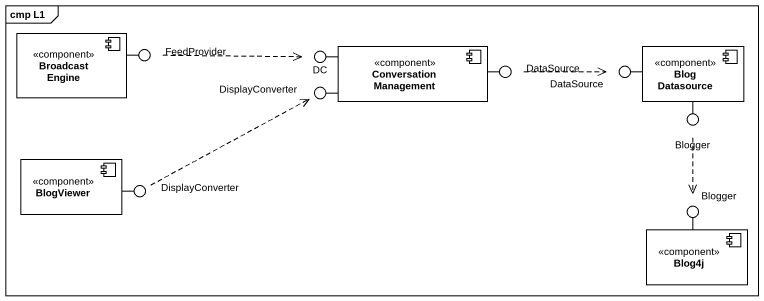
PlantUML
@startuml
mainframe cmp L1
component "Broadcast Engine" as Broadcast_Engine <<component>>
() FeedProvider
() DC
component "Conversation Management" as Conversation_Management <<component>>
() DataSource
() "DataSource" as DataSource_2
component "Blog Datasource" as Blog_Datasource <<component>>
() DisplayConverter
() Blogger
component BlogViewer <<component>>
() "DisplayConverter" as DisplayConverter_2
component Blog4j <<component>>
() "Blogger" as Blogger_2
Broadcast_Engine -right- FeedProvider
Conversation_Management -left- DC
Conversation_Management -right- DataSource
Blog_Datasource -left- DataSource_2
Conversation_Management -left- DisplayConverter
Blog_Datasource -- Blogger
BlogViewer -right- DisplayConverter_2
Blog4j -up- Blogger_2
FeedProvider .right.> DC
DataSource .right.> DataSource_2
Blogger ..> Blogger_2
DisplayConverter_2 .right.> DisplayConverter
@enduml
